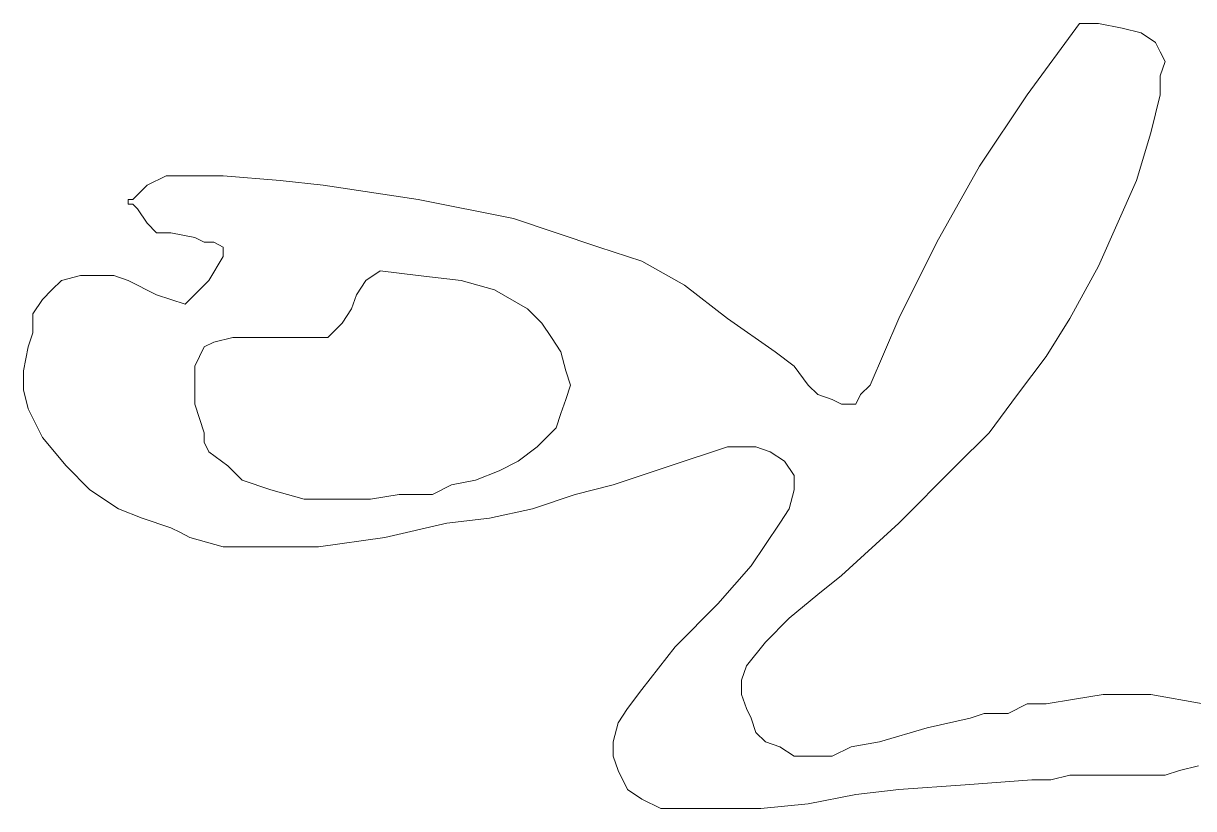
# Model space of a CAD drawing. Header units: millimetres. Extents: x -114775 to 228300, y -175499 to 108657.
# Drawn here: x -101930.39 to -101922.02, y -112127.94 to -112122.33 of the extents above; entities that cross this region are included whole.
import ezdxf
from ezdxf.enums import TextEntityAlignment as Align

# ---------------------------------------------------------------- set-up
doc = ezdxf.new("R2010")
doc.units = ezdxf.units.MM
doc.header["$LTSCALE"] = 1000
doc.layers.get('0').update_dxf_attribs({"linetype": 'CONTINUOUS'})
doc.layers.add('W-图框', color=251, linetype='CONTINUOUS')
doc.styles.add('WORD-2', font='simhei.ttf')
doc.styles.add('WORD-3', font='')
doc.styles.get('WORD-3').set_extended_font_data('SimSun')

# ---------------------------------------------------------------- blocks, each defined once
blk = doc.blocks.new('gslogo')
at = {"color": 251, "lineweight": 0}
for p, q in [((5188.825, -2055.256), (5189.398, -2054.475)), ((5189.398, -2054.475), (5189.606, -2054.475)), ((5189.398, -2054.475), (5189.398, -2054.475)), ((5189.606, -2054.475), (5189.867, -2054.527)), ((5189.867, -2054.527), (5190.075, -2054.579)), ((5190.075, -2054.579), (5190.231, -2054.683)), ((5190.231, -2054.683), (5190.283, -2054.787)), ((5190.283, -2054.787), (5190.335, -2054.891)), ((5190.335, -2054.891), (5190.283, -2055.048)), ((5190.283, -2055.048), (5190.283, -2055.256)), ((5188.305, -2056.037), (5188.825, -2055.256)), ((5190.283, -2055.256), (5190.179, -2055.672)), ((5190.179, -2055.672), (5190.023, -2056.193)), ((5179.193, -2056.245), (5179.401, -2056.141)), ((5179.401, -2056.141), (5179.662, -2056.141)), ((5179.662, -2056.141), (5180.026, -2056.141)), ((5180.026, -2056.141), (5180.651, -2056.193)), ((5187.836, -2056.87), (5188.305, -2056.037)), ((5179.037, -2056.401), (5179.193, -2056.245)), ((5180.651, -2056.193), (5181.12, -2056.245)), ((5181.12, -2056.245), (5182.161, -2056.401)), ((5190.023, -2056.193), (5189.606, -2057.13)), ((5178.985, -2056.453), (5178.985, -2056.401)), ((5178.985, -2056.401), (5179.037, -2056.401)), ((5179.037, -2056.453), (5178.985, -2056.453)), ((5179.089, -2056.505), (5179.037, -2056.453)), ((5179.193, -2056.662), (5179.089, -2056.505)), ((5182.161, -2056.401), (5183.202, -2056.61)), ((5183.202, -2056.61), (5183.671, -2056.766)), ((5179.297, -2056.766), (5179.193, -2056.662)), ((5179.453, -2056.766), (5179.297, -2056.766)), ((5179.714, -2056.818), (5179.453, -2056.766)), ((5183.671, -2056.766), (5184.139, -2056.922)), ((5179.818, -2056.87), (5179.714, -2056.818)), ((5179.922, -2056.87), (5179.818, -2056.87)), ((5180.026, -2056.922), (5179.922, -2056.87)), ((5187.42, -2057.703), (5187.836, -2056.87)), ((5179.87, -2057.286), (5180.026, -2057.026)), ((5180.026, -2057.026), (5180.026, -2056.922)), ((5184.139, -2056.922), (5184.608, -2057.078)), ((5184.608, -2057.078), (5185.077, -2057.338)), ((5189.606, -2057.13), (5189.294, -2057.703)), ((5178.152, -2057.391), (5178.256, -2057.286)), ((5178.256, -2057.286), (5178.464, -2057.234)), ((5178.464, -2057.234), (5178.672, -2057.234)), ((5178.672, -2057.234), (5178.829, -2057.234)), ((5178.829, -2057.234), (5178.985, -2057.286)), ((5178.985, -2057.286), (5179.297, -2057.443)), ((5179.61, -2057.547), (5179.87, -2057.286)), ((5181.588, -2057.286), (5181.484, -2057.443)), ((5181.744, -2057.182), (5181.588, -2057.286)), ((5182.161, -2057.234), (5181.744, -2057.182)), ((5181.744, -2057.182), (5181.744, -2057.182)), ((5182.63, -2057.286), (5182.161, -2057.234)), ((5182.994, -2057.391), (5182.63, -2057.286)), ((5178.048, -2057.495), (5178.152, -2057.391)), ((5183.358, -2057.599), (5182.994, -2057.391)), ((5185.077, -2057.338), (5185.545, -2057.703)), ((5177.944, -2057.651), (5178.048, -2057.495)), ((5179.297, -2057.443), (5179.61, -2057.547)), ((5181.484, -2057.443), (5181.432, -2057.599)), ((5177.944, -2057.859), (5177.944, -2057.651)), ((5181.432, -2057.599), (5181.328, -2057.755)), ((5183.515, -2057.755), (5183.358, -2057.599)), ((5181.328, -2057.755), (5181.172, -2057.911)), ((5183.619, -2057.911), (5183.515, -2057.755)), ((5185.545, -2057.703), (5186.066, -2058.067)), ((5187.263, -2058.067), (5187.42, -2057.703)), ((5189.294, -2057.703), (5189.034, -2058.119)), ((5177.891, -2058.015), (5177.944, -2057.859)), ((5180.13, -2057.911), (5179.922, -2057.963)), ((5180.391, -2057.911), (5180.13, -2057.911)), ((5180.651, -2057.911), (5180.391, -2057.911)), ((5180.911, -2057.911), (5180.651, -2057.911)), ((5181.172, -2057.911), (5180.911, -2057.911)), ((5183.723, -2058.067), (5183.619, -2057.911)), ((5177.839, -2058.276), (5177.891, -2058.015)), ((5179.818, -2058.015), (5179.766, -2058.119)), ((5179.922, -2057.963), (5179.818, -2058.015)), ((5179.766, -2058.119), (5179.714, -2058.224)), ((5183.775, -2058.276), (5183.723, -2058.067)), ((5186.066, -2058.067), (5186.274, -2058.224)), ((5187.107, -2058.432), (5187.263, -2058.067)), ((5189.034, -2058.119), (5188.721, -2058.536)), ((5177.839, -2058.484), (5177.839, -2058.276)), ((5179.714, -2058.224), (5179.714, -2058.328)), ((5183.827, -2058.432), (5183.775, -2058.276)), ((5186.274, -2058.224), (5186.43, -2058.432)), ((5179.714, -2058.328), (5179.714, -2058.64)), ((5183.775, -2058.588), (5183.827, -2058.432)), ((5186.43, -2058.432), (5186.535, -2058.536)), ((5187.003, -2058.536), (5187.107, -2058.432)), ((5177.891, -2058.692), (5177.839, -2058.484)), ((5186.535, -2058.536), (5186.691, -2058.588)), ((5186.951, -2058.64), (5187.003, -2058.536)), ((5188.721, -2058.536), (5188.409, -2058.953)), ((5178.048, -2059.005), (5177.891, -2058.692)), ((5179.714, -2058.64), (5179.818, -2058.953)), ((5183.723, -2058.744), (5183.775, -2058.588)), ((5186.691, -2058.588), (5186.795, -2058.64)), ((5186.795, -2058.64), (5186.951, -2058.64)), ((5183.671, -2058.9), (5183.723, -2058.744)), ((5179.818, -2058.953), (5179.818, -2059.057)), ((5183.463, -2059.109), (5183.671, -2058.9)), ((5188.409, -2058.953), (5188.044, -2059.317)), ((5178.308, -2059.317), (5178.048, -2059.005)), ((5179.818, -2059.057), (5179.87, -2059.161)), ((5179.87, -2059.161), (5180.078, -2059.317)), ((5183.254, -2059.265), (5183.463, -2059.109)), ((5185.545, -2059.109), (5184.92, -2059.317)), ((5185.701, -2059.109), (5185.545, -2059.109)), ((5185.858, -2059.109), (5185.701, -2059.109)), ((5186.014, -2059.161), (5185.858, -2059.109)), ((5186.17, -2059.265), (5186.014, -2059.161)), ((5178.568, -2059.577), (5178.308, -2059.317)), ((5180.078, -2059.317), (5180.234, -2059.473)), ((5183.046, -2059.369), (5183.254, -2059.265)), ((5184.92, -2059.317), (5184.296, -2059.525)), ((5186.274, -2059.421), (5186.17, -2059.265)), ((5188.044, -2059.317), (5187.42, -2059.942)), ((5180.234, -2059.473), (5180.547, -2059.577)), ((5182.525, -2059.525), (5182.786, -2059.473)), ((5182.786, -2059.473), (5183.046, -2059.369)), ((5186.274, -2059.577), (5186.274, -2059.421)), ((5178.881, -2059.786), (5178.568, -2059.577)), ((5180.547, -2059.577), (5180.911, -2059.681)), ((5182.317, -2059.629), (5182.525, -2059.525)), ((5184.296, -2059.525), (5183.879, -2059.629)), ((5186.222, -2059.786), (5186.274, -2059.577)), ((5180.911, -2059.681), (5181.276, -2059.681)), ((5181.276, -2059.681), (5181.64, -2059.681)), ((5181.64, -2059.681), (5181.953, -2059.629)), ((5181.953, -2059.629), (5182.317, -2059.629)), ((5183.879, -2059.629), (5183.411, -2059.786)), ((5179.141, -2059.89), (5178.881, -2059.786)), ((5183.411, -2059.786), (5182.942, -2059.89)), ((5186.118, -2059.942), (5186.222, -2059.786)), ((5179.453, -2059.994), (5179.141, -2059.89)), ((5182.473, -2059.942), (5181.796, -2060.098)), ((5182.942, -2059.89), (5182.473, -2059.942)), ((5185.806, -2060.41), (5186.118, -2059.942)), ((5187.42, -2059.942), (5186.795, -2060.515)), ((5179.558, -2060.046), (5179.453, -2059.994)), ((5179.662, -2060.098), (5179.558, -2060.046)), ((5180.026, -2060.202), (5179.662, -2060.098)), ((5181.796, -2060.098), (5181.068, -2060.202)), ((5180.391, -2060.202), (5180.026, -2060.202)), ((5180.703, -2060.202), (5180.391, -2060.202)), ((5181.068, -2060.202), (5180.703, -2060.202)), ((5185.441, -2060.827), (5185.806, -2060.41)), ((5186.795, -2060.515), (5186.535, -2060.723)), ((5186.535, -2060.723), (5186.222, -2060.983)), ((5184.973, -2061.296), (5185.441, -2060.827)), ((5186.222, -2060.983), (5185.962, -2061.244)), ((5185.962, -2061.244), (5185.754, -2061.504)), ((5184.608, -2061.764), (5184.973, -2061.296)), ((5185.754, -2061.504), (5185.701, -2061.66)), ((5184.452, -2061.972), (5184.608, -2061.764)), ((5185.701, -2061.66), (5185.701, -2061.816)), ((5185.701, -2061.816), (5185.754, -2061.972)), ((5189.034, -2061.92), (5189.346, -2061.868)), ((5189.346, -2061.868), (5189.659, -2061.816)), ((5189.659, -2061.816), (5190.179, -2061.816)), ((5190.179, -2061.816), (5190.752, -2061.92)), ((5184.348, -2062.129), (5184.452, -2061.972)), ((5185.754, -2061.972), (5185.806, -2062.077)), ((5188.201, -2062.077), (5188.357, -2062.025)), ((5188.357, -2062.025), (5188.617, -2062.025)), ((5188.617, -2062.025), (5188.825, -2061.92)), ((5188.825, -2061.92), (5189.034, -2061.92)), ((5184.296, -2062.337), (5184.348, -2062.129)), ((5185.806, -2062.077), (5185.858, -2062.233)), ((5187.732, -2062.181), (5188.201, -2062.077)), ((5185.858, -2062.233), (5185.962, -2062.337)), ((5187.211, -2062.337), (5187.732, -2062.181)), ((5184.296, -2062.493), (5184.296, -2062.337)), ((5185.962, -2062.337), (5186.118, -2062.389)), ((5186.118, -2062.389), (5186.274, -2062.493)), ((5186.691, -2062.493), (5186.899, -2062.389)), ((5186.899, -2062.389), (5187.211, -2062.337)), ((5184.348, -2062.649), (5184.296, -2062.493)), ((5186.274, -2062.493), (5186.43, -2062.493)), ((5186.43, -2062.493), (5186.691, -2062.493)), ((5184.452, -2062.858), (5184.348, -2062.649)), ((5190.492, -2062.649), (5190.335, -2062.701)), ((5190.7, -2062.597), (5190.492, -2062.649)), ((5188.878, -2062.753), (5188.149, -2062.806)), ((5189.086, -2062.753), (5188.878, -2062.753)), ((5189.294, -2062.701), (5189.086, -2062.753)), ((5189.815, -2062.701), (5189.294, -2062.701)), ((5190.335, -2062.701), (5189.815, -2062.701)), ((5184.608, -2062.962), (5184.452, -2062.858)), ((5186.951, -2062.91), (5186.43, -2063.014)), ((5187.42, -2062.858), (5186.951, -2062.91)), ((5188.149, -2062.806), (5187.42, -2062.858)), ((5184.816, -2063.066), (5184.608, -2062.962)), ((5186.43, -2063.014), (5185.91, -2063.066)), ((5185.129, -2063.066), (5184.816, -2063.066)), ((5185.389, -2063.066), (5185.129, -2063.066)), ((5185.91, -2063.066), (5185.389, -2063.066))]:
    blk.add_line(p, q, dxfattribs=at)
blk = doc.blocks.new('A2 图框')
at = {"layer": 'W-图框', "xscale": 0.6533317239809548, "yscale": 0.6533317239809548, "zscale": 0.6533317239809548}
blk.add_blockref('gslogo', (-3426.4805, 1723.7952), dxfattribs=at)
at = {"layer": 'W-图框', "color": 35, "lineweight": 0, "style": 'WORD-3', "width": 0.65}
blk.add_attdef('建设单位', text='', height=3, dxfattribs=at).set_placement((-32, 300.4859), align=Align.MIDDLE)
at = {"layer": 'W-图框', "color": 35, "ltscale": 1000, "style": 'WORD-2'}
for tag, height, width, p in [('项目名称英文翻译', 3.5, 0.8, (-21.1399, 246.2774)), ('项目名称', 7, 0.7, (-41.3755, 246.2774)), ('项目名称', 7, 0.7, (-30.7322, 246.2774))]:
    blk.add_attdef(tag, text='', height=height, rotation=90, dxfattribs=dict(at, width=width)).set_placement(p, align=Align.MIDDLE)
at = {"layer": 'W-图框', "color": 35, "lineweight": 0, "style": 'WORD-2'}
for tag, p in [('2013.01.01', (-41.4627, 175.9961)), ('2013.03.01', (-13.4242, 175.9961)), ('2013.05.01', (-41.4627, 168.9961)), ('2013.06.01', (-13.4242, 168.9961)), ('2013.08.01', (-41.4627, 161.9961)), ('2013.09.01', (-13.4242, 161.9961)), ('2013.09.01', (-32, 112.9961))]:
    blk.add_attdef(tag, text='', height=1.8, dxfattribs=at).set_placement(p, align=Align.MIDDLE)
at = {"layer": 'W-图框', "color": 35, "ltscale": 1000, "style": 'WORD-2', "width": 0.78}
blk.add_attdef('FS2011000', text='', height=3.5, dxfattribs=at).set_placement((-32, 11.4521), align=Align.MIDDLE)

msp = doc.modelspace()

# ---------------------------------------------------------------- block references
at = {"layer": 'W-图框'}
msp.add_blockref('A2 图框', (-101886.7527, -112503.8683), dxfattribs=at)

doc.saveas('drawing.dxf')
